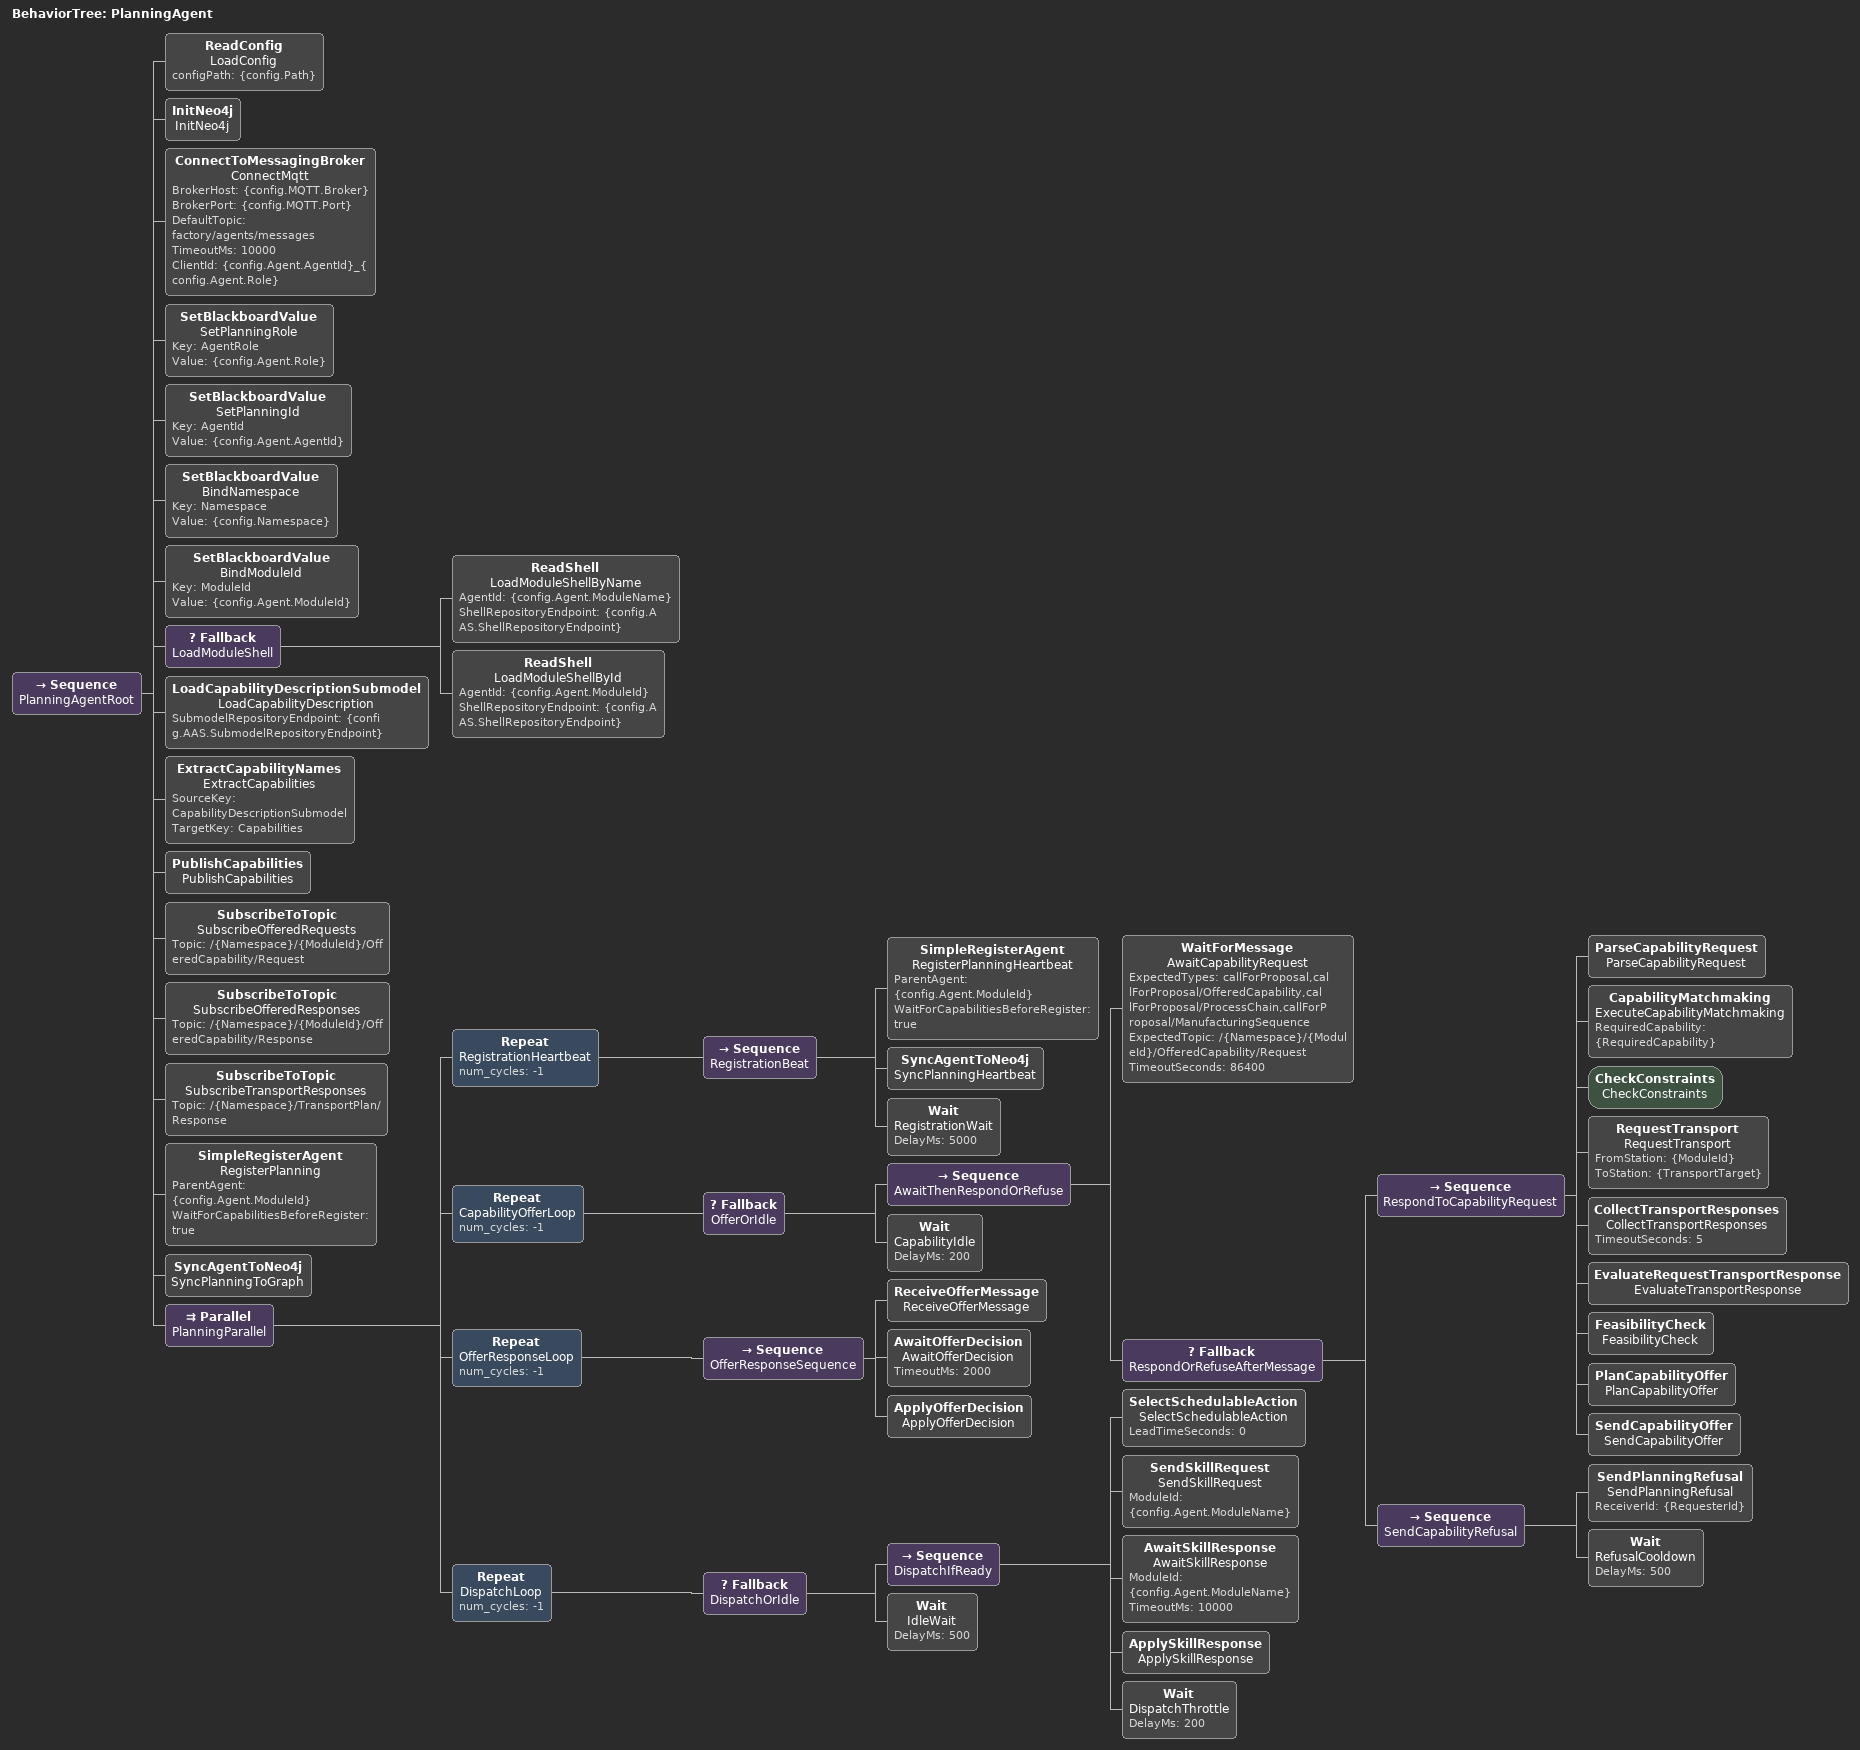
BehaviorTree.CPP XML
<?xml version="1.0" encoding="UTF-8"?>
<root BTCPP_format="4" main_tree_to_execute="PlanningAgent">
  <BehaviorTree ID="PlanningAgent">
    <Sequence name="PlanningAgentRoot">
      <ReadConfig name="LoadConfig" configPath="{config.Path}" />
      <InitNeo4j name="InitNeo4j" />
      <ConnectToMessagingBroker name="ConnectMqtt" BrokerHost="{config.MQTT.Broker}" BrokerPort="{config.MQTT.Port}" DefaultTopic="factory/agents/messages" TimeoutMs="10000" ClientId="{config.Agent.AgentId}_{config.Agent.Role}" />
      <SetBlackboardValue name="SetPlanningRole" Key="AgentRole" Value="{config.Agent.Role}" />
      <SetBlackboardValue name="SetPlanningId" Key="AgentId" Value="{config.Agent.AgentId}" />
      <SetBlackboardValue name="BindNamespace" Key="Namespace" Value="{config.Namespace}" />
      <SetBlackboardValue name="BindModuleId" Key="ModuleId" Value="{config.Agent.ModuleId}" />
      <Fallback name="LoadModuleShell">
        <ReadShell name="LoadModuleShellByName" AgentId="{config.Agent.ModuleName}" ShellRepositoryEndpoint="{config.AAS.ShellRepositoryEndpoint}" />
        <ReadShell name="LoadModuleShellById" AgentId="{config.Agent.ModuleId}" ShellRepositoryEndpoint="{config.AAS.ShellRepositoryEndpoint}" />
      </Fallback>
      <LoadCapabilityDescriptionSubmodel name="LoadCapabilityDescription" SubmodelRepositoryEndpoint="{config.AAS.SubmodelRepositoryEndpoint}" />
      <ExtractCapabilityNames name="ExtractCapabilities" SourceKey="CapabilityDescriptionSubmodel" TargetKey="Capabilities" />
      <PublishCapabilities name="PublishCapabilities" />
      <SubscribeToTopic name="SubscribeOfferedRequests" Topic="/{Namespace}/{ModuleId}/OfferedCapability/Request" />
      <SubscribeToTopic name="SubscribeOfferedResponses" Topic="/{Namespace}/{ModuleId}/OfferedCapability/Response" />
      <SubscribeToTopic name="SubscribeTransportResponses" Topic="/{Namespace}/TransportPlan/Response" />
      <SimpleRegisterAgent name="RegisterPlanning" ParentAgent="{config.Agent.ModuleId}" WaitForCapabilitiesBeforeRegister="true" />
      <SyncAgentToNeo4j name="SyncPlanningToGraph" />

      <Parallel name="PlanningParallel">
        <Repeat name="RegistrationHeartbeat" num_cycles="-1">
          <Sequence name="RegistrationBeat">
            <SimpleRegisterAgent name="RegisterPlanningHeartbeat" ParentAgent="{config.Agent.ModuleId}" WaitForCapabilitiesBeforeRegister="true" />
            <SyncAgentToNeo4j name="SyncPlanningHeartbeat" />
            <Wait name="RegistrationWait" DelayMs="5000" />
          </Sequence>
        </Repeat>
        <Repeat name="CapabilityOfferLoop" num_cycles="-1">
          <Fallback name="OfferOrIdle">
            <Sequence name="AwaitThenRespondOrRefuse">
              <WaitForMessage name="AwaitCapabilityRequest" ExpectedTypes="callForProposal,callForProposal/OfferedCapability,callForProposal/ProcessChain,callForProposal/ManufacturingSequence" ExpectedTopic="/{Namespace}/{ModuleId}/OfferedCapability/Request" TimeoutSeconds="86400" />
              <Fallback name="RespondOrRefuseAfterMessage">
                <Sequence name="RespondToCapabilityRequest">
                  <ParseCapabilityRequest name="ParseCapabilityRequest" />
                  <CapabilityMatchmaking name="ExecuteCapabilityMatchmaking" RequiredCapability="{RequiredCapability}" />
                  <CheckConstraints name="CheckConstraints" />
                  <RequestTransport name="RequestTransport" FromStation="{ModuleId}" ToStation="{TransportTarget}" />
                  <CollectTransportResponses name="CollectTransportResponses" TimeoutSeconds="5" />
                  <EvaluateRequestTransportResponse name="EvaluateTransportResponse" />
                  <FeasibilityCheck name="FeasibilityCheck" />
                  <PlanCapabilityOffer name="PlanCapabilityOffer" />
                  <SendCapabilityOffer name="SendCapabilityOffer" />
                </Sequence>
                <Sequence name="SendCapabilityRefusal">
                  <SendPlanningRefusal name="SendPlanningRefusal" ReceiverId="{RequesterId}" />
                  <Wait name="RefusalCooldown" DelayMs="500" />
                </Sequence>
              </Fallback>
            </Sequence>
            <Wait name="CapabilityIdle" DelayMs="200" />
          </Fallback>
        </Repeat>

        <Repeat name="OfferResponseLoop" num_cycles="-1">
          <Sequence name="OfferResponseSequence">
            <ReceiveOfferMessage name="ReceiveOfferMessage" />
            <AwaitOfferDecision name="AwaitOfferDecision" TimeoutMs="2000" />
            <ApplyOfferDecision name="ApplyOfferDecision" />
          </Sequence>
        </Repeat>

        <Repeat name="DispatchLoop" num_cycles="-1">
          <Fallback name="DispatchOrIdle">
            <Sequence name="DispatchIfReady">
              <SelectSchedulableAction name="SelectSchedulableAction" LeadTimeSeconds="0" />
              <SendSkillRequest name="SendSkillRequest" ModuleId="{config.Agent.ModuleName}" />
              <AwaitSkillResponse name="AwaitSkillResponse" ModuleId="{config.Agent.ModuleName}" TimeoutMs="10000" />
              <ApplySkillResponse name="ApplySkillResponse" />
              <Wait name="DispatchThrottle" DelayMs="200" />
            </Sequence>
            <Wait name="IdleWait" DelayMs="500" />
          </Fallback>
        </Repeat>
      </Parallel>
    </Sequence>
  </BehaviorTree>

</root>
